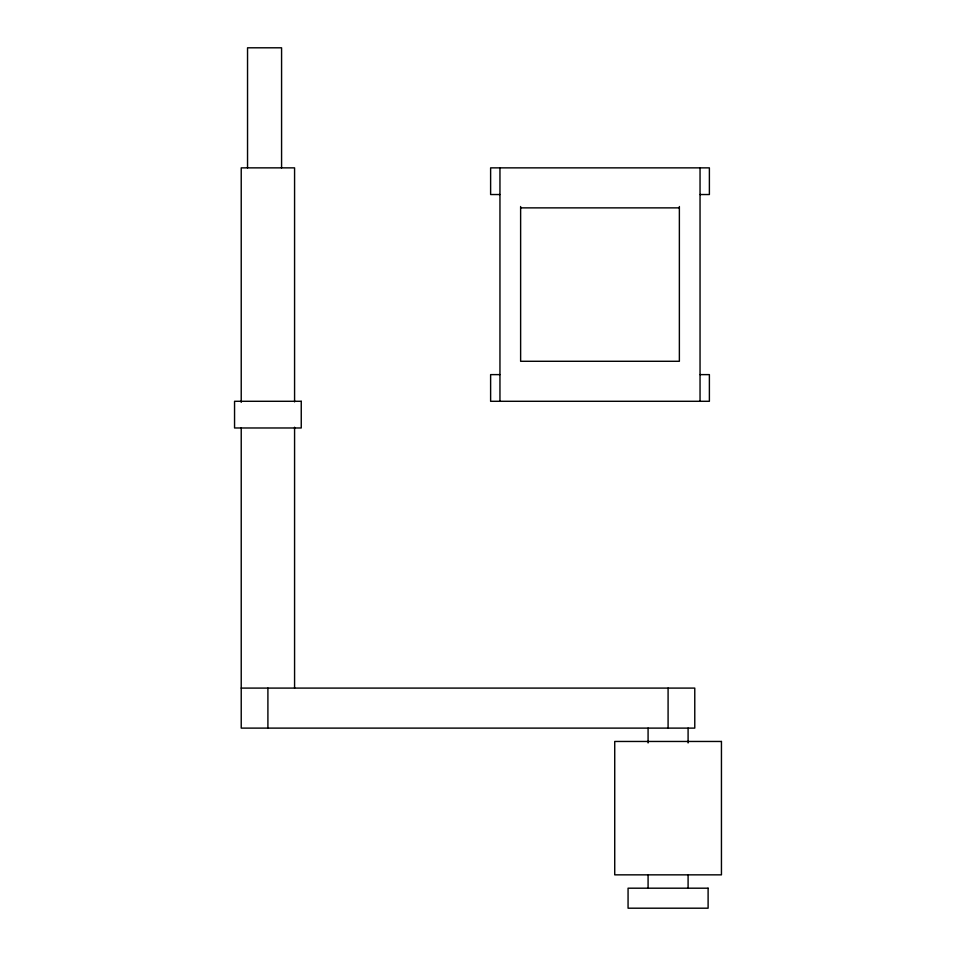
<?xml version="1.0" encoding="UTF-8"?>
<svg xmlns="http://www.w3.org/2000/svg" width="956" height="956" viewBox="0 0 956 956"><rect width="100%" height="100%" fill="white"/><g stroke="black" fill="none" stroke-linecap="round" stroke-linejoin="round"><path stroke-width="1.43" d="M241.223 427.75L241.223 728.113L694.773 728.113L694.773 688.093L241.223 688.093M241.223 402.356L241.223 167.862L294.579 167.862L294.579 401.89M294.579 688.093L294.579 427.236M499.952 194.534L490.619 194.534L490.619 167.862L709.388 167.862L709.388 194.534L700.043 194.534M520.626 207.87L679.369 207.87M499.952 374.621L490.619 374.621L490.619 401.293L709.388 401.293L709.388 374.621L700.043 374.621M700.043 167.862L700.043 401.293M688.093 728.113L688.093 742.943M688.093 874.848L688.093 888.196M679.369 206.52L679.369 361.284L520.626 361.284L520.626 206.52M668.089 688.093L668.089 728.113M648.084 728.113L648.084 742.943M648.084 874.848L648.084 888.196M499.952 167.862L499.952 401.293M281.578 167.862L281.578 47.8L247.544 47.8L247.544 167.862M267.907 688.093L267.907 728.113M301.248 401.293L234.555 401.293L234.555 427.977L301.248 427.977L301.248 401.293M721.445 741.462L614.732 741.462L614.732 874.848L721.445 874.848L721.445 741.462M708.109 888.196L628.068 888.196L628.068 908.2L708.109 908.2L708.109 888.196"/></g></svg>
